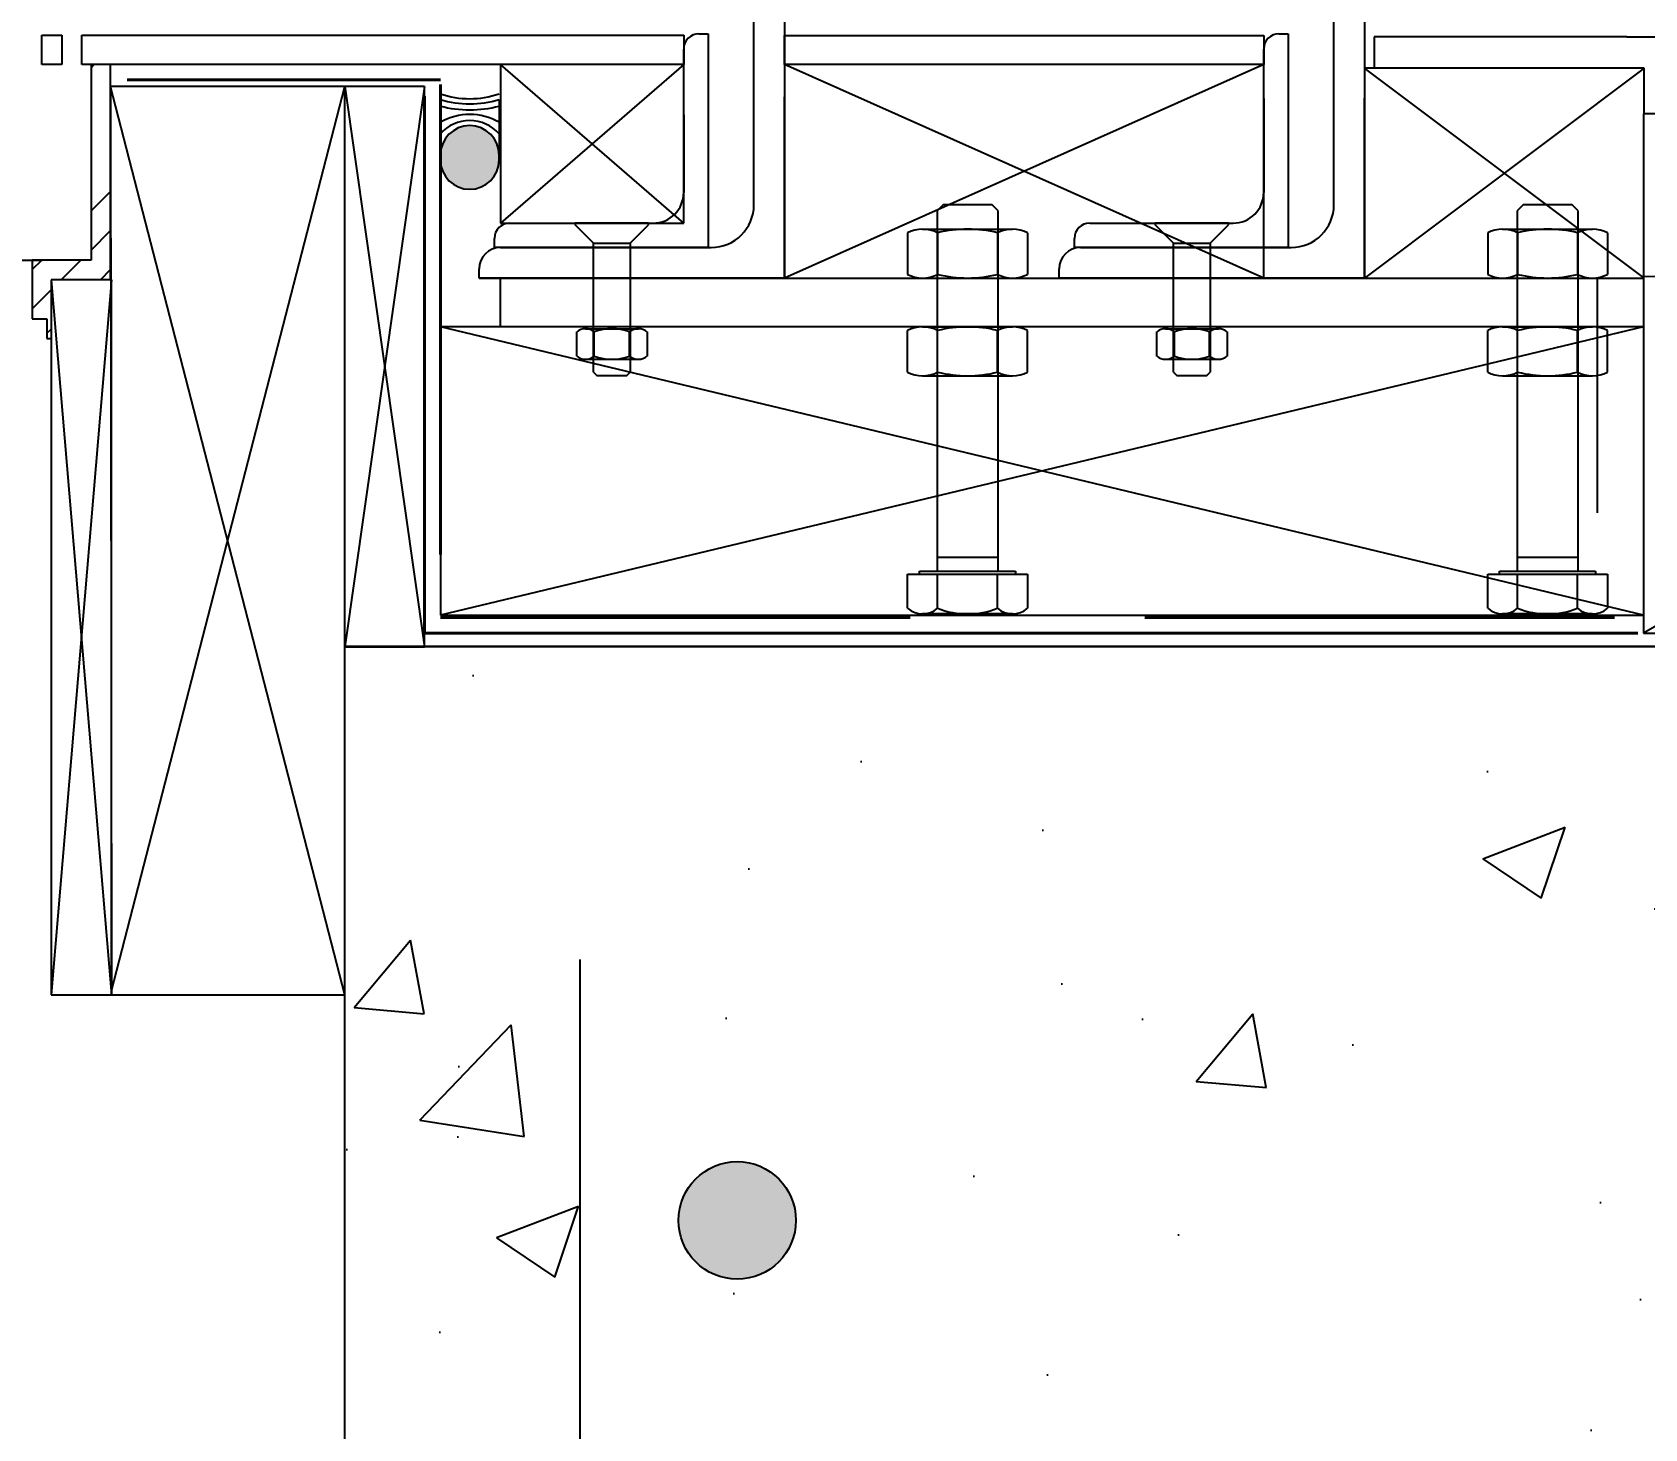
# Model space of a CAD drawing. Header units: inches. Extents: x -2661 to 42767, y -1222 to 9099.
# Drawn here: x -435.72 to -425.42, y 2737.46 to 2746.38 of the extents above; entities that cross this region are included whole.
import ezdxf
from ezdxf import colors
from ezdxf.entities.mleader import LeaderData, LeaderLine
from ezdxf.math import Vec2, Vec3

# ---------------------------------------------------------------- set-up
doc = ezdxf.new("R2010")
doc.units = ezdxf.units.IN
doc.header["$LTSCALE"] = 12
doc.header["$MEASUREMENT"] = 0
for name, pattern in [('_Weatherproofing', [0.375, 0.25, -0.125]), ('Dash', [0.25, 0.125, -0.125]), ('HIDDEN2', [0.1875, 0.125, -0.0625])]:
    doc.linetypes.add(name, pattern=pattern)
doc.layers.get('0').update_dxf_attribs({"linetype": 'CONTINUOUS'})
doc.layers.add('DESIGNER COMMENTS', color=221, linetype='CONTINUOUS', plot=False)
for name, color, linetype in [('S-ANNO-NOTE', 4, 'CONTINUOUS'), ('S-ARCH', 1, 'CONTINUOUS'), ('S-ARCH-FINISHES', 1, 'HIDDEN2'), ('S-DETL-CONC', 3, 'CONTINUOUS'), ('S-FNDN', 4, 'CONTINUOUS'), ('S-REBAR', 7, 'CONTINUOUS')]:
    doc.layers.add(name, color=color, linetype=linetype)
doc.layers.add('S-HATCH2', color=2, linetype='CONTINUOUS', transparency=0.5)
doc.styles.add('Arial', font='arial.ttf', dxfattribs={"width": 0.85})

# ---------------------------------------------------------------- blocks, each defined once
blk = doc.blocks.new('*U521')
h = blk.add_hatch(color=256)
h.dxf.hatch_style = 1
h.paths.add_polyline_path([(0.375, 0, 1), (-0.375, 0, 1)])
at = {"color": 0}
blk.add_circle((0, 0), 0.375, dxfattribs=at)

msp = doc.modelspace()

# ---------------------------------------------------------------- hatches: boundary and pattern name
at = {"layer": 'S-ARCH'}
h = msp.add_hatch(dxfattribs=at)
h.set_pattern_fill('FP_9', color=256, style=0, pattern_type=2)
h.set_pattern_definition([(45, (-182.4099, 2850.8378), (-0.7071068, 0.7071068), []), (45, (-182.1599, 2850.8378), (0, 1.4142136), []), (45, (-182.6599, 2850.8378), (0, 1.4142136), [])])
h.paths.add_polyline_path([(-439.84155, 2744.41949), (-439.8103, 2744.41949), (-439.8103, 2744.54449), (-439.71655, 2744.54449), (-439.71655, 2744.91949), (-440.09155, 2744.91949), (-440.09155, 2746.16949), (-440.21655, 2746.16949), (-440.21655, 2744.79449), (-439.84155, 2744.79449)])
h.paths.add_polyline_path([(-435.59608, 2744.41949), (-435.59608, 2744.79449), (-435.21655, 2744.79449), (-435.21655, 2746.16949), (-435.34155, 2746.16949), (-435.34155, 2744.91949), (-435.71655, 2744.91949), (-435.71655, 2744.54449), (-435.6228, 2744.54449), (-435.6228, 2744.41949)])
msp.add_hatch(color=256, dxfattribs=at).paths.add_polyline_path([(-432.92223, 2745.37261), (-432.8737, 2745.379), (-432.82848, 2745.39773), (-432.78965, 2745.42753), (-432.75985, 2745.46636), (-432.74112, 2745.51159), (-432.73473, 2745.56011), (-432.73473, 2745.59136), (-432.74112, 2745.63989), (-432.75985, 2745.68511), (-432.78965, 2745.72395), (-432.82848, 2745.75374), (-432.8737, 2745.77248), (-432.92223, 2745.77886), (-432.97076, 2745.77248), (-433.01598, 2745.75374), (-433.05481, 2745.72395), (-433.08461, 2745.68511), (-433.10334, 2745.63989), (-433.10973, 2745.59136), (-433.10973, 2745.56011), (-433.10334, 2745.51159), (-433.08461, 2745.46636), (-433.05481, 2745.42753), (-433.01598, 2745.39773), (-432.97076, 2745.379)])
at = {"layer": 'S-HATCH2'}
h = msp.add_hatch(dxfattribs=at)
h.set_pattern_fill('AR-CONC', color=256, scale=0.75, style=0)
h.set_pattern_definition([(50, (-2203.539, 2550.8613), (5.379451, -0.470641), [0.5625, -6.1875]), (355, (-2203.539, 2550.8613), (-1.040635, 5.641441), [0.45, -4.95]), (100.45144, (-2203.091, 2550.822), (4.338816, 5.1708), [0.478051, -5.258566]), (46.1842, (-2203.539, 2552.361), (8.00431, -1.241395), [0.84375, -9.28125]), (96.63564, (-2202.872, 2552.258), (7.009965, 7.30589), [0.717078, -7.887853]), (351.18416, (-2203.539, 2552.361), (7.009965, 7.30589), [0.675, -7.425]), (21, (-2202.789, 2551.9863), (4.476803, -3.019642), [0.5625, -6.1875]), (326, (-2202.789, 2551.9863), (1.824865, 5.438625), [0.45, -4.95]), (71.45144, (-2202.416, 2551.7347), (6.301668, 2.418984), [0.478051, -5.258566]), (37.5, (-2203.539, 2550.8613), (0.091199, 2.496704), [0, -4.89, 0, -5.025, 0, -4.96875]), (7.5, (-2203.539, 2550.8613), (1.9730215, 2.958088), [0, -2.865, 0, -4.7775, 0, -1.89375]), (327.5, (-2205.2116, 2550.8613), (4.0036683, -0.1691615), [0, -1.875, 0, -5.85, 0, -7.7625]), (317.5, (-2205.9616, 2550.8613), (4.373896, 0.7507874), [0, -2.4375, 0, -3.885, 0, -5.5125])])
h.paths.add_polyline_path([(-423.46946, 2740.20376), (-432.21896, 2740.20376), (-432.21826, 2735.70176), (-432.09261, 2735.70176), (-432.06665, 2735.76365), (-432.03934, 2735.70176), (-431.69261, 2735.70176), (-431.66665, 2735.76365), (-431.63934, 2735.70176), (-431.29261, 2735.70176), (-431.26665, 2735.76365), (-431.23934, 2735.70176), (-430.89261, 2735.70176), (-430.86665, 2735.76365), (-430.83934, 2735.70176), (-430.49261, 2735.70176), (-430.46665, 2735.76365), (-430.43934, 2735.70176), (-430.09261, 2735.70176), (-430.06665, 2735.76365), (-430.03934, 2735.70176), (-429.69261, 2735.70176), (-429.66665, 2735.76365), (-429.63845, 2735.69974), (-429.45277, 2735.69974), (-429.2812, 2735.64997), (-429.29345, 2735.69974), (-429.26665, 2735.76365), (-429.23845, 2735.69974), (-429.22207, 2735.63282), (-429.00638, 2735.57026), (-429.00638, 2735.27026), (-429.00638, 2735.09526), (-429.28983, 2735.01304), (-429.45358, 2734.96297), (-429.4786, 2734.90964), (-429.50629, 2734.96376), (-429.85322, 2734.96376), (-429.8786, 2734.90964), (-429.90629, 2734.96376), (-430.25322, 2734.96376), (-430.2786, 2734.90964), (-430.30629, 2734.96376), (-430.65322, 2734.96376), (-430.6786, 2734.90964), (-430.70629, 2734.96376), (-431.05322, 2734.96376), (-431.0786, 2734.90964), (-431.10629, 2734.96376), (-431.45322, 2734.96376), (-431.4786, 2734.90964), (-431.50629, 2734.96376), (-431.85322, 2734.96376), (-431.8786, 2734.90964), (-431.90629, 2734.96376), (-432.21815, 2734.96376), (-432.21721, 2728.82276), (-431.90629, 2728.82276), (-431.8786, 2728.87687), (-431.85322, 2728.82276), (-431.50629, 2728.82276), (-431.4786, 2728.87687), (-431.45322, 2728.82276), (-431.10629, 2728.82276), (-431.0786, 2728.87687), (-431.05322, 2728.82276), (-430.70629, 2728.82276), (-430.6786, 2728.87687), (-430.65322, 2728.82276), (-430.30629, 2728.82276), (-430.2786, 2728.87687), (-430.25322, 2728.82276), (-429.90629, 2728.82276), (-429.8786, 2728.87687), (-429.85322, 2728.82276), (-429.50629, 2728.82276), (-429.4786, 2728.87687), (-429.45358, 2728.82354), (-429.28983, 2728.77348), (-429.00638, 2728.69126), (-429.00638, 2728.51626), (-429.00638, 2728.21626), (-429.22207, 2728.15369), (-429.23845, 2728.08677), (-429.26665, 2728.02287), (-429.31073, 2728.12798), (-429.45277, 2728.08677), (-429.63845, 2728.08677), (-429.66665, 2728.02287), (-429.69261, 2728.08476), (-430.03934, 2728.08476), (-430.06665, 2728.02287), (-430.09261, 2728.08476), (-430.43934, 2728.08476), (-430.46665, 2728.02287), (-430.49261, 2728.08476), (-430.83934, 2728.08476), (-430.86665, 2728.02287), (-430.89261, 2728.08476), (-431.23934, 2728.08476), (-431.26665, 2728.02287), (-431.29261, 2728.08476), (-431.63934, 2728.08476), (-431.66665, 2728.02287), (-431.69261, 2728.08476), (-432.03934, 2728.08476), (-432.06665, 2728.02287), (-432.09261, 2728.08476), (-432.21709, 2728.08476), (-432.21455, 2711.54657), (-423.46086, 2711.54657)])
h.paths.add_polyline_path([(-423.96954, 2714.78758, -1), (-424.71954, 2714.78758, -1)], flags=16)
h.paths.add_polyline_path([(-430.96954, 2714.78758, -1), (-431.71954, 2714.78758, -1)], flags=16)
h.paths.add_polyline_path([(-424.71954, 2726.78758, -1), (-423.96954, 2726.78758, -1)], flags=16)
h.paths.add_polyline_path([(-431.71954, 2726.78758, -1), (-430.96954, 2726.78758, -1)], flags=16)
h.paths.add_polyline_path([(-424.71954, 2738.78758, -1), (-423.96954, 2738.78758, -1)], flags=16)
h.paths.add_polyline_path([(-431.71954, 2738.78758, -1), (-430.96954, 2738.78758, -1)], flags=16)
h.paths.add_polyline_path([(-432.21709, 2728.08476), (-432.43934, 2728.08476), (-432.46665, 2728.02287), (-432.49261, 2728.08476), (-432.83934, 2728.08476), (-432.86665, 2728.02287), (-432.89261, 2728.08476), (-433.72108, 2728.08476), (-433.72108, 2726.47391), (-433.72108, 2726.20376), (-433.72108, 2711.54657), (-432.21455, 2711.54657)])
h.paths.add_polyline_path([(-421.47108, 2736.3966), (-423.46832, 2736.3966), (-423.46086, 2711.54657), (-421.47108, 2711.54657)])
h.paths.add_polyline_path([(-423.46086, 2711.54657), (-432.21455, 2711.54657), (-432.21367, 2705.82876), (-427.97465, 2705.82876), (-427.78536, 2706.60711), (-427.40679, 2705.05041), (-427.2175, 2705.82876), (-423.45914, 2705.82876)])
h.paths.add_polyline_path([(-421.47108, 2711.54657), (-423.46086, 2711.54657), (-423.45914, 2705.82876), (-421.47108, 2705.82876)])
h.paths.add_polyline_path([(-432.21455, 2711.54657), (-433.72108, 2711.54657), (-433.72108, 2705.82876), (-432.21367, 2705.82876)])
h.paths.add_polyline_path([(-432.21815, 2734.96376), (-432.25322, 2734.96376), (-432.2786, 2734.90964), (-432.30629, 2734.96376), (-432.65322, 2734.96376), (-432.6786, 2734.90964), (-432.70629, 2734.96376), (-433.06822, 2734.96376), (-433.08504, 2734.93462), (-433.10219, 2734.96432), (-433.72108, 2734.96432), (-433.72108, 2728.8222), (-433.10219, 2728.8222), (-433.08504, 2728.8519), (-433.06822, 2728.82276), (-432.70629, 2728.82276), (-432.6786, 2728.87687), (-432.65322, 2728.82276), (-432.30629, 2728.82276), (-432.2786, 2728.87687), (-432.25322, 2728.82276), (-432.21721, 2728.82276)])
h.paths.add_polyline_path([(-432.21896, 2740.20376), (-433.72108, 2740.20376), (-433.72108, 2735.70176), (-433.6159, 2735.70176), (-432.89261, 2735.70176), (-432.86665, 2735.76365), (-432.83934, 2735.70176), (-432.49261, 2735.70176), (-432.46665, 2735.76365), (-432.43934, 2735.70176), (-432.21826, 2735.70176)])
h.paths.add_polyline_path([(-421.47108, 2742.45126), (-425.17252, 2742.45126), (-433.21034, 2742.45126), (-433.21034, 2742.45074), (-433.72108, 2742.45074), (-433.72108, 2740.20376), (-421.47108, 2740.20376)])
h.paths.add_polyline_path([(-421.47108, 2740.20376), (-423.46946, 2740.20376), (-423.46832, 2736.3966), (-421.47108, 2736.3966)])

# ---------------------------------------------------------------- linework, layer by layer
at = {"layer": 'S-ARCH'}
for p, q in [((-431.10715, 2745.2737), (-431.10715, 2746.51919)), ((-430.91215, 2746.51919), (-430.91215, 2744.8057)), ((-427.40215, 2745.2737), (-427.40215, 2746.51919)), ((-427.20715, 2746.51919), (-427.20715, 2744.8057)), ((-435.65639, 2746.16949), (-435.65639, 2746.35699)), ((-435.65639, 2746.35699), (-435.52802, 2746.35699)), ((-435.52802, 2746.35699), (-435.52802, 2746.16949)), ((-435.4006, 2746.16949), (-435.4006, 2746.35699)), ((-435.4006, 2746.16949), (-435.4006, 2746.35699)), ((-431.55565, 2746.35699), (-431.55565, 2746.16949)), ((-431.45815, 2746.3657), (-431.39965, 2746.3657)), ((-431.39965, 2746.3657), (-431.39965, 2745.0007)), ((-430.91215, 2746.16889), (-430.91215, 2746.35376)), ((-430.91215, 2746.35376), (-427.85065, 2746.35376)), ((-427.85065, 2746.35376), (-427.85065, 2746.16889)), ((-427.75315, 2746.3657), (-427.69465, 2746.3657)), ((-427.69465, 2746.3657), (-427.69465, 2745.0007)), ((-425.5319, 2746.34685), (-427.14465, 2746.34685)), ((-427.14465, 2746.34685), (-427.14465, 2746.145)), ((-435.52802, 2746.16949), (-435.65639, 2746.16949)), ((-431.55565, 2746.16949), (-435.4006, 2746.16949)), ((-435.34155, 2746.16949), (-435.34155, 2744.91949)), ((-435.21655, 2744.79449), (-435.21655, 2746.16949)), ((-432.72565, 2746.16949), (-432.72565, 2745.1567)), ((-431.55565, 2746.16949), (-432.72565, 2745.1567)), ((-431.55565, 2745.1567), (-432.72565, 2746.16949)), ((-431.55565, 2745.3517), (-431.55565, 2746.2682)), ((-431.55565, 2745.1567), (-431.55565, 2746.16949)), ((-430.91215, 2746.16889), (-430.91215, 2744.8057)), ((-427.85065, 2746.16889), (-430.91215, 2744.8057)), ((-427.85065, 2744.8057), (-430.91215, 2746.16889)), ((-427.85065, 2746.16889), (-430.91215, 2746.16889)), ((-427.85065, 2745.3517), (-427.85065, 2746.2682)), ((-427.85065, 2744.8057), (-427.85065, 2746.16889)), ((-425.41987, 2746.145), (-427.20715, 2746.145)), ((-427.20715, 2746.145), (-427.20715, 2744.8057)), ((-425.41987, 2746.145), (-427.20715, 2744.8057)), ((-425.42375, 2744.80861), (-427.20715, 2746.145)), ((-425.41987, 2745.85347), (-425.41987, 2746.145)), ((-433.72108, 2746.02799), (-435.21655, 2746.02799)), ((-433.72108, 2740.22876), (-435.21655, 2746.02799)), ((-435.21034, 2740.25286), (-433.72108, 2746.02799)), ((-433.21034, 2746.02799), (-433.72108, 2746.02799)), ((-433.21034, 2746.02799), (-433.72108, 2742.45074)), ((-433.72108, 2746.02799), (-433.21034, 2742.45074)), ((-433.72108, 2740.22876), (-433.72108, 2746.02799)), ((-433.21034, 2742.45074), (-433.21034, 2746.02799)), ((-430.91215, 2744.8057), (-430.91215, 2745.96225)), ((-433.10973, 2745.94671), (-433.10973, 2745.56011)), ((-432.73473, 2745.94671), (-432.73473, 2745.56011)), ((-427.85065, 2745.95213), (-427.85065, 2745.3517)), ((-427.20715, 2744.8057), (-427.20715, 2745.95485)), ((-431.55565, 2745.84787), (-431.55565, 2745.3517)), ((-421.47108, 2745.85347), (-425.42375, 2745.85347)), ((-425.42375, 2745.85347), (-425.42375, 2744.8177)), ((-433.10973, 2745.59136), (-433.10973, 2745.56011)), ((-432.73473, 2745.56011), (-432.73473, 2745.59136)), ((-429.89815, 2745.2737), (-429.93715, 2745.2347)), ((-429.58615, 2745.2737), (-429.89815, 2745.2737)), ((-429.54715, 2745.2347), (-429.58615, 2745.2737)), ((-426.19315, 2745.2737), (-426.23215, 2745.2347)), ((-425.88115, 2745.2737), (-426.19315, 2745.2737)), ((-425.84215, 2745.2347), (-425.88115, 2745.2737)), ((-432.72565, 2745.1567), (-431.55565, 2745.1567)), ((-432.66715, 2745.1567), (-431.75065, 2745.1567)), ((-431.7799, 2745.1567), (-432.2479, 2745.1567)), ((-432.2479, 2745.1567), (-432.2479, 2745.14503)), ((-432.1309, 2745.028), (-432.2479, 2745.14503)), ((-431.8969, 2745.028), (-431.7799, 2745.145)), ((-431.7799, 2745.145), (-431.7799, 2745.1567)), ((-429.93715, 2745.2347), (-429.93715, 2742.9337)), ((-429.54715, 2742.9337), (-429.54715, 2745.2347)), ((-428.96215, 2745.1567), (-428.04565, 2745.1567)), ((-428.0749, 2745.1567), (-428.5429, 2745.1567)), ((-428.5429, 2745.1567), (-428.5429, 2745.14503)), ((-428.4259, 2745.028), (-428.5429, 2745.14503)), ((-428.1919, 2745.028), (-428.0749, 2745.145)), ((-428.0749, 2745.145), (-428.0749, 2745.1567)), ((-426.23215, 2745.2347), (-426.23215, 2742.9337)), ((-425.84215, 2742.9337), (-425.84215, 2745.2347)), ((-432.76465, 2745.0007), (-432.76465, 2745.0592)), ((-430.12494, 2745.0943), (-430.12494, 2744.8291)), ((-430.02924, 2745.1177), (-429.45507, 2745.1177)), ((-429.93355, 2745.0943), (-429.93355, 2744.8291)), ((-429.55076, 2745.0943), (-429.55076, 2744.8291)), ((-429.35937, 2745.0943), (-429.35937, 2744.8291)), ((-429.05965, 2745.0007), (-429.05965, 2745.0592)), ((-426.41994, 2745.0943), (-426.41994, 2744.8291)), ((-426.32424, 2745.1177), (-425.75007, 2745.1177)), ((-426.22855, 2745.0943), (-426.22855, 2744.8291)), ((-425.84576, 2745.0943), (-425.84576, 2744.8291)), ((-425.65437, 2745.0943), (-425.65437, 2744.8291)), ((-431.39965, 2745.0007), (-432.76465, 2745.0007)), ((-432.72565, 2745.0007), (-431.38015, 2745.0007)), ((-432.1309, 2744.2051), (-432.1309, 2745.028)), ((-432.1309, 2745.028), (-431.8969, 2745.028)), ((-431.8969, 2745.028), (-431.8969, 2744.2051)), ((-427.69465, 2745.0007), (-429.05965, 2745.0007)), ((-429.02065, 2745.0007), (-427.67515, 2745.0007)), ((-428.4259, 2744.2051), (-428.4259, 2745.028)), ((-428.4259, 2745.028), (-428.1919, 2745.028)), ((-428.1919, 2745.028), (-428.1919, 2744.2051)), ((-439.71655, 2744.91949), (-435.65405, 2744.91949)), ((-435.34155, 2744.91949), (-435.71655, 2744.91949)), ((-435.71655, 2744.91949), (-435.71655, 2744.54449)), ((-432.86215, 2744.8057), (-432.86215, 2744.8642)), ((-429.15715, 2744.8057), (-429.15715, 2744.8642)), ((-435.21034, 2744.79449), (-435.59608, 2744.79449)), ((-435.59608, 2744.79449), (-435.59608, 2740.22876)), ((-435.21034, 2744.79449), (-435.59608, 2740.22876)), ((-435.59608, 2744.79449), (-435.21034, 2740.22876)), ((-435.21034, 2740.22876), (-435.21034, 2744.79449)), ((-432.86215, 2744.8057), (-430.91215, 2744.8057)), ((-430.91215, 2744.8057), (-432.86215, 2744.8057)), ((-432.72565, 2744.8057), (-425.42375, 2744.8057)), ((-432.72565, 2744.4937), (-432.72565, 2744.8057)), ((-430.91215, 2744.8057), (-427.85065, 2744.8057)), ((-430.02924, 2744.8057), (-429.45507, 2744.8057)), ((-429.15715, 2744.8057), (-427.20715, 2744.8057)), ((-427.20715, 2744.8057), (-429.15715, 2744.8057)), ((-427.20715, 2744.8057), (-425.42375, 2744.8057)), ((-426.32424, 2744.8057), (-425.75007, 2744.8057)), ((-425.42375, 2744.8177), (-425.42375, 2742.53723)), ((-425.42375, 2744.8177), (-421.47108, 2744.78183)), ((-421.54228, 2744.78247), (-425.42375, 2742.53723)), ((-435.71655, 2744.54449), (-435.6228, 2744.54449)), ((-435.6228, 2744.54449), (-435.6228, 2744.41949)), ((-435.6228, 2744.41949), (-435.59608, 2744.41949)), ((-425.42375, 2744.4937), (-433.10973, 2744.4937)), ((-433.10973, 2744.4937), (-433.10973, 2742.65191)), ((-425.42375, 2744.4937), (-433.10973, 2742.65191)), ((-425.42375, 2742.65191), (-433.10973, 2744.4937)), ((-425.42375, 2744.4937), (-432.72565, 2744.4937)), ((-432.23907, 2744.30635), (-432.23907, 2744.46272)), ((-432.18278, 2744.48203), (-431.84503, 2744.48203)), ((-432.12649, 2744.30635), (-432.12649, 2744.46272)), ((-431.90132, 2744.30635), (-431.90132, 2744.46272)), ((-431.78874, 2744.46272), (-431.78874, 2744.30635)), ((-430.12494, 2744.2051), (-430.12494, 2744.4703)), ((-430.02924, 2744.4937), (-429.45507, 2744.4937)), ((-429.93355, 2744.2051), (-429.93355, 2744.4703)), ((-429.55076, 2744.2051), (-429.55076, 2744.4703)), ((-429.35937, 2744.2051), (-429.35937, 2744.4703)), ((-428.53407, 2744.30635), (-428.53407, 2744.46272)), ((-428.47778, 2744.48203), (-428.14003, 2744.48203)), ((-428.42149, 2744.30635), (-428.42149, 2744.46272)), ((-428.19632, 2744.30635), (-428.19632, 2744.46272)), ((-428.08374, 2744.46272), (-428.08374, 2744.30635)), ((-426.41994, 2744.2051), (-426.41994, 2744.4703)), ((-426.32424, 2744.4937), (-425.75007, 2744.4937)), ((-426.22855, 2744.2051), (-426.22855, 2744.4703)), ((-425.84576, 2744.2051), (-425.84576, 2744.4703)), ((-425.65437, 2744.2051), (-425.65437, 2744.4703)), ((-432.18278, 2744.28703), (-431.84503, 2744.28703)), ((-428.47778, 2744.28703), (-428.14003, 2744.28703)), ((-432.1309, 2744.2051), (-432.1075, 2744.1817)), ((-431.9203, 2744.1817), (-432.1075, 2744.1817)), ((-431.9203, 2744.1817), (-431.8969, 2744.2051)), ((-430.02924, 2744.1817), (-429.45507, 2744.1817)), ((-428.4259, 2744.2051), (-428.4025, 2744.1817)), ((-428.2153, 2744.1817), (-428.4025, 2744.1817)), ((-428.2153, 2744.1817), (-428.1919, 2744.2051)), ((-426.32424, 2744.1817), (-425.75007, 2744.1817)), ((-429.93715, 2743.0221), (-429.54715, 2743.0221)), ((-426.23215, 2743.0221), (-425.84215, 2743.0221)), ((-430.12494, 2742.69718), (-430.12494, 2742.91529)), ((-430.12494, 2742.91529), (-429.35937, 2742.91529)), ((-430.04861, 2742.91529), (-430.04861, 2742.9337)), ((-430.04861, 2742.9337), (-429.4357, 2742.9337)), ((-429.93355, 2742.69718), (-429.93355, 2742.91529)), ((-429.55076, 2742.69718), (-429.55076, 2742.91529)), ((-429.4357, 2742.9337), (-429.4357, 2742.91529)), ((-429.35937, 2742.91529), (-429.35937, 2742.69718)), ((-426.41994, 2742.69718), (-426.41994, 2742.91529)), ((-426.41994, 2742.91529), (-425.65437, 2742.91529)), ((-426.34361, 2742.91529), (-426.34361, 2742.9337)), ((-426.34361, 2742.9337), (-425.7307, 2742.9337)), ((-426.22855, 2742.69718), (-426.22855, 2742.91529)), ((-425.84576, 2742.69718), (-425.84576, 2742.91529)), ((-425.7307, 2742.9337), (-425.7307, 2742.91529)), ((-425.65437, 2742.91529), (-425.65437, 2742.69718)), ((-433.10973, 2742.65191), (-425.42375, 2742.65191)), ((-429.45507, 2742.6607), (-430.02924, 2742.6607)), ((-425.75007, 2742.6607), (-426.32424, 2742.6607)), ((-425.42375, 2742.53723), (-421.47108, 2742.53723)), ((-433.72108, 2742.45074), (-433.21034, 2742.45074)), ((-423.9498, 2742.45126), (-433.21034, 2742.45126)), ((-435.59608, 2740.22876), (-435.21034, 2740.22876)), ((-435.21034, 2740.22876), (-433.72108, 2740.22876))]:
    msp.add_line(p, q, dxfattribs=at)
at = {"layer": 'S-ARCH', "linetype": '_Weatherproofing', "lineweight": 40}
for p, q in [((-435.10973, 2746.07237), (-433.10973, 2746.07237)), ((-433.10973, 2746.04112), (-433.10973, 2742.63847)), ((-433.10973, 2742.63847), (-425.35973, 2742.63847))]:
    msp.add_line(p, q, dxfattribs=at)
at = {"layer": 'S-ARCH', "lineweight": 40}
for p, q in [((-433.21034, 2745.96636), (-433.21034, 2742.53723)), ((-433.21034, 2742.53723), (-425.46034, 2742.53723))]:
    msp.add_line(p, q, dxfattribs=at)
at = {"layer": 'S-ARCH', "linetype": 'Dash'}
msp.add_line((-425.72108, 2744.8057), (-425.72108, 2742.45126), dxfattribs=at)
at = {"layer": 'S-ARCH'}
for points in [[(-435.4006, 2746.35699), (-431.55565, 2746.35699)], [(-435.21655, 2746.02799), (-435.21034, 2740.22876)]]:
    msp.add_lwpolyline(points, dxfattribs=at)
for centre, radius, start, end in [((-431.45815, 2746.2682), 0.0975, 90, 180), ((-427.75315, 2746.2682), 0.0975, 90, 180), ((-432.92223, 2746.52886), 0.57812, 251.075356, 288.924644), ((-432.92223, 2746.54292), 0.625, 252.542397, 287.457603), ((-432.92223, 2746.63006), 0.75, 255.522488, 284.477512), ((-432.92223, 2745.47533), 0.375, 60, 120), ((-432.92223, 2745.561), 0.25, 41.409622, 138.590378), ((-432.92223, 2745.59136), 0.1875, 0, 180), ((-432.92223, 2745.56011), 0.1875, 180, 0), ((-431.75065, 2745.3517), 0.195, 270, 0), ((-428.04565, 2745.3517), 0.195, 270, 0), ((-431.38015, 2745.2737), 0.273, 270, 0), ((-427.67515, 2745.2737), 0.273, 270, 0), ((-432.66715, 2745.0592), 0.0975, 90, 180), ((-428.96215, 2745.0592), 0.0975, 90, 180), ((-430.02924, 2744.91033), 0.20738, 62.518773, 117.481227), ((-429.74215, 2744.32329), 0.79441, 76.058949, 103.941051), ((-429.45507, 2744.91033), 0.20738, 62.518773, 117.481227), ((-426.32424, 2744.91033), 0.20738, 62.518773, 117.481227), ((-426.03715, 2744.32329), 0.79441, 76.058949, 103.941051), ((-425.75007, 2744.91033), 0.20738, 62.518773, 117.481227), ((-432.72565, 2744.8642), 0.1365, 90, 180), ((-429.02065, 2744.8642), 0.1365, 90, 180), ((-430.02924, 2745.01308), 0.20738, 242.518773, 297.481227), ((-429.74215, 2745.60011), 0.79441, 256.058949, 283.941051), ((-429.45507, 2745.01308), 0.20738, 242.518773, 297.481227), ((-426.32424, 2745.01308), 0.20738, 242.518773, 297.481227), ((-426.03715, 2745.60011), 0.79441, 256.058949, 283.941051), ((-425.75007, 2745.01308), 0.20738, 242.518773, 297.481227), ((-432.18278, 2744.39035), 0.09168, 52.121121, 127.878879), ((-432.0139, 2744.14428), 0.33775, 70.528779, 109.471221), ((-431.84503, 2744.39035), 0.09168, 52.121121, 127.878879), ((-430.02924, 2744.28633), 0.20738, 62.518773, 117.481227), ((-429.74215, 2743.69929), 0.79441, 76.058949, 103.941051), ((-429.45507, 2744.28633), 0.20738, 62.518773, 117.481227), ((-428.47778, 2744.39035), 0.09168, 52.121121, 127.878879), ((-428.3089, 2744.14428), 0.33775, 70.528779, 109.471221), ((-428.14003, 2744.39035), 0.09168, 52.121121, 127.878879), ((-426.32424, 2744.28633), 0.20738, 62.518773, 117.481227), ((-426.03715, 2743.69929), 0.79441, 76.058949, 103.941051), ((-425.75007, 2744.28633), 0.20738, 62.518773, 117.481227), ((-432.18278, 2744.37872), 0.09168, 232.121121, 307.878879), ((-432.0139, 2744.62478), 0.33775, 250.528779, 289.471221), ((-431.84503, 2744.37872), 0.09168, 232.121121, 307.878879), ((-428.47778, 2744.37872), 0.09168, 232.121121, 307.878879), ((-428.3089, 2744.62478), 0.33775, 250.528779, 289.471221), ((-428.14003, 2744.37872), 0.09168, 232.121121, 307.878879), ((-430.02924, 2744.38908), 0.20738, 242.518773, 297.481227), ((-429.74215, 2744.97611), 0.79441, 256.058949, 283.941051), ((-429.45507, 2744.38908), 0.20738, 242.518773, 297.481227), ((-426.32424, 2744.38908), 0.20738, 242.518773, 297.481227), ((-426.03715, 2744.97611), 0.79441, 256.058949, 283.941051), ((-425.75007, 2744.38908), 0.20738, 242.518773, 297.481227), ((-430.02924, 2742.80447), 0.14377, 228.269488, 311.730512), ((-429.74215, 2743.18106), 0.52036, 248.419471, 291.580529), ((-429.45507, 2742.80447), 0.14377, 228.269488, 311.730512), ((-426.32424, 2742.80447), 0.14377, 228.269488, 311.730512), ((-426.03715, 2743.18106), 0.52036, 248.419471, 291.580529), ((-425.75007, 2742.80447), 0.14377, 228.269488, 311.730512)]:
    msp.add_arc(centre, radius, start, end, dxfattribs=at)
at = {"layer": 'S-ARCH-FINISHES'}
msp.add_lwpolyline([(-425.5319, 2746.34685), (-397.26782, 2746.35376)], dxfattribs=at)
at = {"layer": 'S-DETL-CONC', "color": 7, "linetype": 'Continuous'}
msp.add_lwpolyline([(-432.219, 2740.45376), (-432.21367, 2705.82876)], dxfattribs=at)
at = {"layer": 'S-FNDN'}
msp.add_lwpolyline([(-433.72108, 2705.82876), (-433.72108, 2742.45376), (-421.47108, 2742.45376), (-421.47108, 2705.82876)], dxfattribs=at)

# ---------------------------------------------------------------- block references
at = {"layer": 'S-REBAR', "linetype": 'ByBlock'}
msp.add_blockref('*U521', (-431.21367, 2738.78751), dxfattribs=at)

# ---------------------------------------------------------------- leaders
at = {"layer": 'DESIGNER COMMENTS'}
ml = msp.add_multileader_mtext('Standard', dxfattribs=at)
ml.set_content('\\A1;{\\C221;**OR REMOVE BLOCKING  AND CHECK STEEL BEAM FOR COMPRESSION/FULLY UNBRACED**}', color=4, style='Arial')
ml.set_leader_properties(color=2)
ml.build(insert=Vec2(0, 0))
ml.multileader.update_dxf_attribs({"dogleg_length": 0.36, "arrow_head_size": 1.3125, "scale": 12})
ctx = ml.context
ctx.base_point, ctx.scale, ctx.char_height, ctx.arrow_head_size, ctx.landing_gap_size, ctx.plane_origin = Vec3(-821.89359, 2812.87241), 12, 1.125, 1.3125, 1.08, Vec3(-798.84089, 3112.57783)
ctx.text_align_type = 2
notes = []
notes.append((ctx, [(0, (0, 0, 0), (0, 0), (1, 0), 1, [])]))
ctx.mtext.insert, ctx.mtext.width, ctx.mtext.alignment, ctx.mtext.flow_direction = Vec3(-803.19341, 2813.4445), 18.6130968, 3, 5
ml = msp.add_multileader_mtext('Standard', dxfattribs=at)
ml.set_content('\\A1;{\\C221;**OR REMOVE BLOCKING  AND CHECK STEEL BEAM FOR COMPRESSION/FULLY UNBRACED**}', color=4, style='Arial')
ml.set_leader_properties(color=2)
ml.build(insert=Vec2(0, 0))
ml.multileader.update_dxf_attribs({"dogleg_length": 0.36, "arrow_head_size": 1.3125, "scale": 12})
ctx = ml.context
ctx.base_point, ctx.scale, ctx.char_height, ctx.arrow_head_size, ctx.landing_gap_size, ctx.plane_origin = Vec3(-919.29777, 2809.54938), 12, 1.125, 1.3125, 1.08, Vec3(-896.24507, 3109.25481)
ctx.text_align_type = 2
notes.append((ctx, [(0, (0, 0, 0), (0, 0), (1, 0), 1, [])]))
ctx.mtext.insert, ctx.mtext.width, ctx.mtext.alignment, ctx.mtext.flow_direction = Vec3(-900.59759, 2810.12148), 18.6130968, 3, 5
at = {"layer": 'S-ANNO-NOTE'}
ml = msp.add_multileader_mtext('Standard', dxfattribs=at)
ml.set_content('\\A1;P.T. 3x SILL PLATE w/ H.D.G. {\\H0.7x;\\S5#8;}"%%C ANCHOR BOLTS AT SPACING PER SHEAR WALL SCHEDULE', color=4, style='Arial')
ml.set_leader_properties(color=2)
ml.build(insert=Vec2(0, 0))
ml.multileader.update_dxf_attribs({"dogleg_length": 0.36, "arrow_head_size": 1.3125, "scale": 12})
ctx = ml.context
ctx.base_point, ctx.scale, ctx.char_height, ctx.arrow_head_size, ctx.landing_gap_size, ctx.plane_origin = Vec3(-290.50019, 2763.80432), 12, 1.125, 1.3125, 1.08, Vec3(-295.17444, 3039.19473)
ctx.text_align_type = 2
notes.append((ctx, [(1, (1, 1, 0), (-264.73685, 2763.80432), (-1, 0), 1.5, [(0, [(-251.33078, 2742.54031)], 0, [])])]))
ctx.mtext.insert, ctx.mtext.width, ctx.mtext.alignment, ctx.mtext.flow_direction = Vec3(-267.31685, 2764.37641), 22.1494311, 3, 5
ml = msp.add_multileader_mtext('Standard', dxfattribs=at)
ml.set_content('{\\C4;E.N.}', color=256, style='Arial')
ml.set_leader_properties(color=2)
ml.build(insert=Vec2(0, 0))
ml.multileader.update_dxf_attribs({"dogleg_length": 0.36, "arrow_head_size": 1.3125, "scale": 12})
ctx = ml.context
ctx.base_point, ctx.scale, ctx.char_height, ctx.arrow_head_size, ctx.landing_gap_size, ctx.plane_origin = Vec3(-373.60243, 2763.16787), 12, 1.125, 1.3125, 0.75, Vec3(-419.99687, 3060.31915)
ctx.text_align_type = 2
notes.append((ctx, [(1, (1, 1, 0), (-368.22616, 2763.16787), (-1, 0), 1.5, [(0, [(-348.24284, 2744.64195)], 0, [])])]))
ctx.mtext.insert, ctx.mtext.width, ctx.mtext.alignment, ctx.mtext.flow_direction = Vec3(-370.47616, 2763.73037), 17.75, 3, 5
ml = msp.add_multileader_mtext('Standard', dxfattribs=at)
ml.set_content('\\A1;2x BLOCKING', color=256, style='Arial')
ml.set_leader_properties(color=2)
ml.build(insert=Vec2(0, 0))
ml.multileader.update_dxf_attribs({"dogleg_length": 0.125, "arrow_head_size": 1.3125, "scale": 12})
ctx = ml.context
ctx.base_point, ctx.scale, ctx.char_height, ctx.arrow_head_size, ctx.landing_gap_size, ctx.plane_origin = Vec3(-379.78935, 2755.69757), 12, 1.125, 1.3125, 0.75, Vec3(-373.64798, 2949.29572)
ctx.text_align_type = 2
notes.append((ctx, [(1, (1, 1, 0), (-368.22616, 2755.69757), (-1, 0), 1.5, [(0, [(-349.07009, 2737.70445)], 0, [])])]))
ctx.mtext.insert, ctx.mtext.width, ctx.mtext.defined_height, ctx.mtext.alignment, ctx.mtext.flow_direction = Vec3(-370.47616, 2756.26966), 13.3125, 4.37074, 3, 5
ml = msp.add_multileader_mtext('Standard', dxfattribs=at)
ml.set_content('\\A1;SHEATHING w/ E.N. PER PLAN', color=256, style='Arial')
ml.set_leader_properties(color=2)
ml.build(insert=Vec2(0, 0))
ml.multileader.update_dxf_attribs({"dogleg_length": 0.125, "arrow_head_size": 1.3125, "scale": 12})
ctx = ml.context
ctx.base_point, ctx.scale, ctx.char_height, ctx.arrow_head_size, ctx.landing_gap_size, ctx.plane_origin = Vec3(-280.03047, 2753.05432), 12, 1.125, 1.3125, 0.75, Vec3(-269.37565, 2944.65247)
ctx.text_align_type = 2
notes.append((ctx, [(1, (1, 1, 0), (-264.73685, 2753.05432), (-1, 0), 1.5, [(0, [(-259.52791, 2744.39195)], 0, [])])]))
ctx.mtext.insert, ctx.mtext.width, ctx.mtext.defined_height, ctx.mtext.alignment, ctx.mtext.flow_direction = Vec3(-266.98685, 2753.6172), 13.3125, 4.37074, 3, 5
ml = msp.add_multileader_mtext('Standard', dxfattribs=at)
ml.set_content('\\A1;SHEATHING w/ E.N. PER PLAN', color=256, style='Arial')
ml.set_leader_properties(color=2)
ml.build(insert=Vec2(0, 0))
ml.multileader.update_dxf_attribs({"dogleg_length": 0.125, "arrow_head_size": 1.3125, "scale": 12})
ctx = ml.context
ctx.base_point, ctx.scale, ctx.char_height, ctx.arrow_head_size, ctx.landing_gap_size, ctx.plane_origin = Vec3(-383.51977, 2751.15689), 12, 1.125, 1.3125, 0.75, Vec3(-373.64798, 2944.75504)
ctx.text_align_type = 2
notes.append((ctx, [(1, (1, 1, 0), (-368.22616, 2751.15689), (-1, 0), 1.5, [(0, [(-361.52272, 2744.39195)], 0, [])])]))
ctx.mtext.insert, ctx.mtext.width, ctx.mtext.defined_height, ctx.mtext.alignment, ctx.mtext.flow_direction = Vec3(-370.47616, 2751.71977), 13.3125, 4.37074, 3, 5
for ctx, leaders in notes:
    for number, flags, end, landing, length, lines in leaders:
        leader = LeaderData()
        leader.index, (leader.has_last_leader_line, leader.has_dogleg_vector, leader.attachment_direction) = number, flags
        leader.last_leader_point, leader.dogleg_vector, leader.dogleg_length = Vec3(end), Vec3(landing), length
        for number, points, colour, breaks in lines:
            line = LeaderLine()
            line.index, line.vertices, line.color, line.breaks = number, Vec3.list(points), colors.encode_raw_color(colour), breaks
            leader.lines.append(line)
        ctx.leaders.append(leader)

doc.saveas('drawing.dxf')
